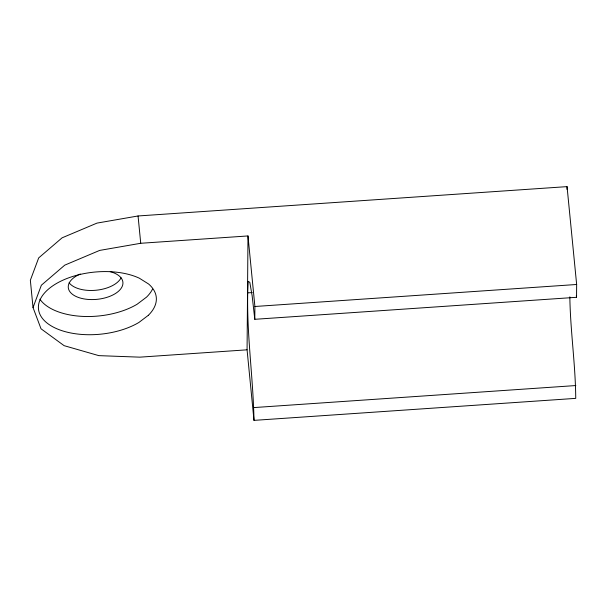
<?xml version="1.0" encoding="UTF-8"?>
<svg xmlns="http://www.w3.org/2000/svg" width="607" height="607" viewBox="0 0 607 607"><rect width="100%" height="100%" fill="white"/><g stroke="black" fill="none" stroke-linecap="round" stroke-linejoin="round"><path stroke-width="0.91" d="M247.072 349.822L247.982 235.941L140.733 243.278L99.654 250.418L64.759 265.145L41.367 285.207L33.028 307.552L41.018 328.782L64.122 345.664L98.82 355.634L139.822 357.159L247.072 349.822L253.992 420.37L575.74 398.367C575.497 364.481 570.33 330.762 569.844 296.838M253.992 420.37C253.142 374.064 245.532 327.788 248.187 281.367L249.803 282.346L252.125 295.662L254.796 319.305L576.551 297.301L576.65 284.486L567.052 186.63L138.055 215.971L96.976 223.11L62.081 237.83L38.689 257.899L30.35 280.244L33.028 307.552M254.796 319.305L254.902 306.489L247.982 235.941M567.029 189.452L567.052 186.63M247.527 292.885L252.246 292.559M254.902 306.489L576.65 284.486M254.098 407.563L575.846 385.551M576.339 295.48L576.551 297.301M138.055 215.971L140.733 243.278M121.089 277.794A27.444 14.462 -5.6 0 1 96.012 290.245A27.444 14.462 -5.6 0 1 69.122 282.794M152.509 289.152A59.19 31.192 -5.6 0 1 146.553 297.111L137.129 304.236A59.19 31.192 -5.6 0 1 39.903 299.198M110.239 271.655A27.444 14.462 -5.6 0 1 116.468 292.847A27.444 14.462 -5.6 0 1 75.238 296.072A27.444 14.462 -5.6 0 1 80.291 274M148.336 315.314L138.912 322.446A59.19 31.192 -5.6 0 1 55.487 328.152A59.19 31.192 -5.6 0 1 55.844 283.864A59.19 31.192 -5.6 0 1 139.269 278.158L148.586 284A59.19 31.192 -5.6 0 1 148.336 315.314"/></g></svg>
